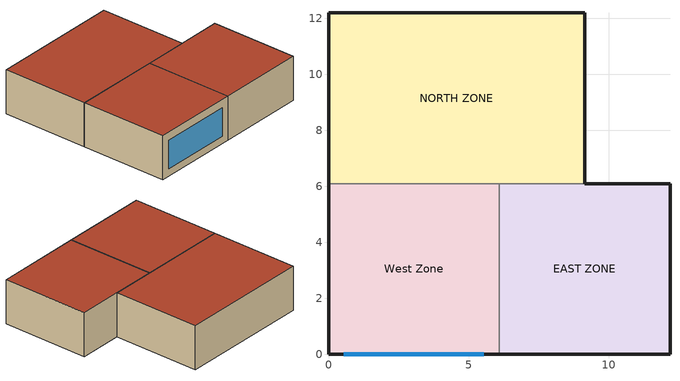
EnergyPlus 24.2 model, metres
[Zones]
West Zone
 floor adiabatic (FLOOR SLAB 8 IN): 0,0 0,6.1 6.1,6.1 6.1,0 z0
 wall outside (EXTWALL80): 0,6.1 0,0 6.1,0 z0:3.05
 wall to NORTH ZONE (PARTITION06): 6.1,6.1 0,6.1 z0:3.05
 wall to EAST ZONE (PARTITION06): 6.1,0 6.1,6.1 z0:3.05
 window (WIN-CON-SINGLEPANE): 0.55,0 5.55,0 z0.5:2.5
 roof outside (ROOF34): 0,6.1 0,0 6.1,0 6.1,6.1 z3.05
EAST ZONE
 floor adiabatic (FLOOR SLAB 8 IN): 6.1,0 6.1,6.1 12.19,6.1 12.19,0 z0
 wall outside (EXTWALL80): 6.1,0 12.19,0 12.19,6.1 9.14,6.1 z0:3.05
 wall to NORTH ZONE (PARTITION06): 9.14,6.1 6.1,6.1 z0:3.05
 roof outside (ROOF34): 6.1,6.1 6.1,0 12.19,0 12.19,6.1 z3.05
NORTH ZONE
 floor adiabatic (FLOOR SLAB 8 IN): 0,6.1 0,12.19 9.14,12.19 9.14,6.1 z0
 wall outside (EXTWALL80): 9.14,6.1 9.14,12.19 0,12.19 0,6.1 z0:3.05
 roof outside (ROOF34): 0,12.19 0,6.1 9.14,6.1 9.14,12.19 z3.05
[Building]
NONE: North Axis {deg}=0; Terrain=Suburbs; Loads Convergence Tolerance Value {W}=0.04; Temperature Convergence Tolerance Value {deltaC}=0.4; Solar Distribution=FullInteriorAndExterior; Maximum Number of Warmup Days=25; Minimum Number of Warmup Days=6
[Site:Location]
CHICAGO_IL_USA TMY2-94846: Latitude {deg}=41.78; Longitude {deg}=-87.75; Time Zone {hr}=-6; Elevation {m}=190
[SizingPeriod:DesignDay] Day of Month=21; Dry-Bulb Temperature Range Modifier Type=DefaultMultipliers; Humidity Condition Type=Wetbulb; Barometric Pressure {Pa}=99063; Rain Indicator=No; Snow Indicator=No; Daylight Saving Time Indicator=No; Solar Model Indicator=ASHRAEClearSky; ASHRAE Clear Sky Optical Depth for Beam Irradiance (taub)=0; ASHRAE Clear Sky Optical Depth for Diffuse Irradiance (taud)=0
Name | Month | Day Type | Maximum Dry-Bulb Temperature {C} | Daily Dry-Bulb Temperature Range {deltaC} | Wetbulb or DewPoint at Maximum Dry-Bulb {C} | Wind Speed {m/s} | Wind Direction {deg} | Sky Clearness
CHICAGO_IL_USA Annual Heating 99% Design Conditions DB | 1 | WinterDesignDay | -17.3 | 0 | -17.3 | 4.9 | 270 | 0
CHICAGO_IL_USA Annual Cooling 1% Design Conditions DB/MCWB | 7 | SummerDesignDay | 31.5 | 10.7 | 23 | 5.3 | 230 | 1
[Site:GroundTemperature:BuildingSurface]
20.03, 20.03, 20.13, 20.3, 20.43, 20.52, 20.62, 20.77, 20.78, 20.55, 20.44, 20.2
[Material] Thermal Absorptance=0.9
Name | Roughness | Thickness {m} | Conductivity {W/m-K} | Density {kg/m3} | Specific Heat {J/kg-K} | Solar Absorptance | Visible Absorptance
A1 - 1 IN STUCCO | Smooth | 0.0253898 | 0.691831 | 1858.142 | 836.8 | 0.92 | 0.92
C4 - 4 IN COMMON BRICK | Rough | 0.101498 | 0.726422 | 1922.216 | 836.8 | 0.76 | 0.76
E1 - 3 / 4 IN PLASTER OR GYP BOARD | Smooth | 0.01905 | 0.726422 | 1601.846 | 836.8 | 0.92 | 0.92
C6 - 8 IN CLAY TILE | Smooth | 0.203302 | 0.570761 | 1121.292 | 836.8 | 0.82 | 0.82
C10 - 8 IN HW CONCRETE | MediumRough | 0.203302 | 1.729577 | 2242.585 | 836.8 | 0.65 | 0.65
E2 - 1 / 2 IN SLAG OR STONE | Rough | 0.0127102 | 1.435549 | 881.0155 | 1673.6 | 0.55 | 0.55
E3 - 3 / 8 IN FELT AND MEMBRANE | Rough | 0.00954024 | 0.190253 | 1121.292 | 1673.6 | 0.75 | 0.75
B5 - 1 IN DENSE INSULATION | VeryRough | 0.0253898 | 0.0432394 | 91.30524 | 836.8 | 0.5 | 0.5
C12 - 2 IN HW CONCRETE | MediumRough | 0.0509016 | 1.729577 | 2242.585 | 836.8 | 0.65 | 0.65
[WindowMaterial:Glazing]
SINGLEPANE: Optical Data Type=SpectralAverage; Thickness {m}=0.003; Solar Transmittance at Normal Incidence=0.9; Front Side Solar Reflectance at Normal Incidence=0.031; Back Side Solar Reflectance at Normal Incidence=0.031; Visible Transmittance at Normal Incidence=0.9; Front Side Visible Reflectance at Normal Incidence=0.05; Back Side Visible Reflectance at Normal Incidence=0.05; Infrared Transmittance at Normal Incidence=0; Front Side Infrared Hemispherical Emissivity=0.84; Back Side Infrared Hemispherical Emissivity=0.84; Conductivity {W/m-K}=0.9
[WindowMaterial:Blind]
BLIND: Slat Orientation=HORIZONTAL; Slat Width {m}=0.025; Slat Separation {m}=0.01875; Slat Thickness {m}=0.001; Slat Angle {deg}=45; Slat Conductivity {W/m-K}=0.1; Slat Beam Solar Transmittance=0; Front Side Slat Beam Solar Reflectance=0.7; Back Side Slat Beam Solar Reflectance=0.7; Slat Diffuse Solar Transmittance=0; Front Side Slat Diffuse Solar Reflectance=0.7; Back Side Slat Diffuse Solar Reflectance=0.7; Slat Beam Visible Transmittance=0; Front Side Slat Beam Visible Reflectance=0.5; Back Side Slat Beam Visible Reflectance=0.5; Slat Diffuse Visible Transmittance=0; Front Side Slat Diffuse Visible Reflectance=0.5; Back Side Slat Diffuse Visible Reflectance=0.5; Slat Infrared Hemispherical Transmittance=0; Front Side Slat Infrared Hemispherical Emissivity=0.9; Back Side Slat Infrared Hemispherical Emissivity=0.9; Blind to Glass Distance {m}=0.05; Blind Top Opening Multiplier=0.5; Blind Bottom Opening Multiplier=0.5; Blind Left Side Opening Multiplier=0; Blind Right Side Opening Multiplier=0; Minimum Slat Angle {deg}=0; Maximum Slat Angle {deg}=180
[Construction]
EXTWALL80: A1 - 1 IN STUCCO, C4 - 4 IN COMMON BRICK, E1 - 3 / 4 IN PLASTER OR GYP BOARD
PARTITION06: E1 - 3 / 4 IN PLASTER OR GYP BOARD, C6 - 8 IN CLAY TILE, E1 - 3 / 4 IN PLASTER OR GYP BOARD
FLOOR SLAB 8 IN: C10 - 8 IN HW CONCRETE
ROOF34: E2 - 1 / 2 IN SLAG OR STONE, E3 - 3 / 8 IN FELT AND MEMBRANE, B5 - 1 IN DENSE INSULATION, C12 - 2 IN HW CONCRETE
WIN-CON-SINGLEPANE: SINGLEPANE
WIN-CON-SINGLEPANE WITH INTERIOR BLIND: SINGLEPANE, BLIND
[WindowShadingControl]
INCIDENT SOLAR ON BLIND-West Zone: Zone=West Zone; Shading Type=InteriorBlind; Construction with Shading=WIN-CON-SINGLEPANE WITH INTERIOR BLIND; Shading Control Type=OnIfHighSolarOnWindow; Setpoint {W/m2, W or deg C}=20; Shading Control Is Scheduled=NO; Glare Control Is Active=NO; Type of Slat Angle Control for Blinds=FixedSlatAngle; Multiple Surface Control Type=Sequential; Fenestration Surface 1=Zn001:Wall001:Win001
[Zone] Type=1; Multiplier=1; Ceiling Height {m}=autocalculate; Volume {m3}=autocalculate
West Zone; EAST ZONE; NORTH ZONE
[People] Number of People Schedule=Office Occupancy; Number of People Calculation Method=people; Fraction Radiant=0.3; Sensible Heat Fraction=Autocalculate; Activity Level Schedule=Activity Sch; Carbon Dioxide Generation Rate {m3/s-W}=3.82E-8; Enable ASHRAE 55 Comfort Warnings=No; Mean Radiant Temperature Calculation Type=EnclosureAveraged; Work Efficiency Schedule=Work Eff Sch; Clothing Insulation Calculation Method=ClothingInsulationSchedule; Clothing Insulation Schedule=Clothing Sch; Air Velocity Schedule=Air Velo Sch; Thermal Comfort Model 1 Type=FANGER
Name | Zone or ZoneList or Space or SpaceList | Number of People
West Zone | West Zone | 3
EAST ZONE | EAST ZONE | 3
NORTH ZONE | NORTH ZONE | 4
[ElectricEquipment] Schedule=Intermittent; Design Level Calculation Method=EquipmentLevel; Fraction Latent=0; Fraction Radiant=0.3; Fraction Lost=0
Name | Zone or ZoneList or Space or SpaceList | Design Level {W}
West Zone ElecEq 1 | West Zone | 2928.751
EAST ZONE ElecEq 1 | EAST ZONE | 1464.375
NORTH ZONE ElecEq 1 | NORTH ZONE | 2928.751
[Lights] Schedule=Office Lighting; Design Level Calculation Method=LightingLevel; Return Air Fraction=0; Fraction Radiant=0.2; Fraction Visible=0.2; Fraction Replaceable=0
Name | Zone or ZoneList or Space or SpaceList | Lighting Level {W}
EAST ZONE Lights 1 | EAST ZONE | 1464.375
NORTH ZONE Lights 1 | NORTH ZONE | 878.6252
[ZoneControl:Thermostat] Control Type Schedule=Zone Control Type Sched; Control 1=Heating Setpoint with SB; Control 2=Cooling Setpoint with SB
Name | Zone or ZoneList
Zone 1 Thermostat | West Zone
Zone 2 Thermostat | EAST ZONE
Zone 3 Thermostat | NORTH ZONE
[ThermostatSetpoint:SingleHeating]
Heating Setpoint with SB: Setpoint Temperature Schedule=Heating Setpoints
[ThermostatSetpoint:SingleCooling]
Cooling Setpoint with SB: Setpoint Temperature Schedule=Cooling Setpoints
[Zone equipment]
West Zone: Zone1Air
EAST ZONE: Zone2Air
NORTH ZONE: Zone3Air
[ZoneHVAC:IdealLoadsAirSystem] Maximum Heating Supply Air Temperature {C}=50; Minimum Cooling Supply Air Temperature {C}=13; Maximum Heating Supply Air Humidity Ratio {kgWater/kgDryAir}=0.015; Minimum Cooling Supply Air Humidity Ratio {kgWater/kgDryAir}=0.009; Heating Limit=NoLimit; Maximum Heating Air Flow Rate {m3/s}=autosize; Cooling Limit=NoLimit; Maximum Cooling Air Flow Rate {m3/s}=autosize; Dehumidification Control Type=ConstantSupplyHumidityRatio; Cooling Sensible Heat Ratio=0.7; Humidification Control Type=ConstantSupplyHumidityRatio; Demand Controlled Ventilation Type=None; Outdoor Air Economizer Type=NoEconomizer; Heat Recovery Type=None; Sensible Heat Recovery Effectiveness=0.7; Latent Heat Recovery Effectiveness=0.65
Zone1Air; Zone2Air; Zone3Air
[EnergyManagementSystem:Sensor]
Name | Output:Variable or Output:Meter Index Key | Output:Variable or Output:Meter
Solar_Beam_Incident_Cos | Zn001:Wall001:Win001 | Surface Outside Face Beam Solar Incident Angle Cosine Value
Zone_Sensible_Cool_Rate | WEST ZONE | Zone Air System Sensible Cooling Rate
[EnergyManagementSystem:ProgramCallingManager]
Window Shading Device EMS Controller: BeginTimestepBeforePredictor; Set_Shade_Control_State
Init Window Shading Device Control Constants: BeginNewEnvironment; InitializeShadeControlFlags
[EnergyManagementSystem:Actuator]
Zn001_Wall001_Win001_Shading_Deploy_Status: Actuated Component Unique=Zn001:Wall001:Win001; Actuated Component Type=Window Shading Control; Actuated Component Control Type=Control Status
[EnergyManagementSystem:Program]
Set_Shade_Control_State: Set IncidentAngleRad = @ArcCos Solar_Beam_Incident_Cos; Set IncidentAngle   = @RadToDeg IncidentAngleRad; IF IncidentAngle < 45; Set Zn001_Wall001_Win001_Shading_Deploy_Status = Shade_Status_Interior_Blind_On; ELSEIF Zone_Sensible_Cool_Rate > 20; Set Zn001_Wall001_Win001_Shading_Deploy_Status = Shade_Status_Interior_Blind_On; Else; Set Zn001_Wall001_Win001_Shading_Deploy_Status = Shade_Status_Off; ENDIF
InitializeShadeControlFlags: Set Shade_Status_None = 0.0 - 1.0; Set Shade_Status_Off = 0.0; Set Shade_Status_Interior_Shade_On = 1.0; Set Shade_Status_Switchable_Dark = 2.0; Set Shade_Status_Exterior_Shade_On = 3.0; Set Shade_Status_Interior_Blind_On = 6.0; Set Shade_Status_Exterior_Blind_On = 7.0; Set Shade_Status_Between_Glass_Shade_On = 8.0; Set Shade_Status_Between_Glass_Blind_On = 9.0
[EnergyManagementSystem:OutputVariable] Type of Data in Variable=Averaged; Update Frequency=ZoneTimeStep
Name | EMS Variable | Units
Erl Shading Control Status | Zn001_Wall001_Win001_Shading_Deploy_Status
Erl Zn001:Wall001:Win001 Incident Angle | IncidentAngle | deg
[EnergyManagementSystem:GlobalVariable]
IncidentAngle
Shade_Status_None
Shade_Status_Off
Shade_Status_Interior_Shade_On
Shade_Status_Switchable_Dark
Shade_Status_Exterior_Shade_On
Shade_Status_Interior_Blind_On
Shade_Status_Exterior_Blind_On
Shade_Status_Between_Glass_Shade_On
Shade_Status_Between_Glass_Blind_On
[Schedule:Compact]
Activity Sch: Through: 12/31, For: Alldays, Until: 24:00, 131.8
Work Eff Sch: Through: 12/31, For: Alldays, Until: 24:00, 0
Clothing Sch: Through: 12/31, For: Alldays, Until: 24:00, 1
Air Velo Sch: Through: 12/31, For: Alldays, Until: 24:00, 0.137
Office Occupancy: Through: 12/31, For: Weekdays SummerDesignDay WinterDesignDay, Until: 6:00, 0, Until: 7:00, 0.1, Until: 8:00, 0.5, Until: 12:00, 1, Until: 13:00, 0.5, Until: 16:00, 1, Until: 17:00, 0.5, Until: 18:00, 0.1, Until: 24:00, 0, For: Weekends Holidays CustomDay1 CustomDay2, Until: 24:00, 0
Intermittent: Through: 12/31, For: Weekdays SummerDesignDay WinterDesignDay, Until: 8:00, 0, Until: 18:00, 1, Until: 24:00, 0, For: Weekends Holidays CustomDay1 CustomDay2, Until: 24:00, 0
Office Lighting: Through: 12/31, For: Weekdays SummerDesignDay WinterDesignDay, Until: 6:00, 0.05, Until: 7:00, 0.2, Until: 17:00, 1, Until: 18:00, 0.5, Until: 24:00, 0.05, For: Weekends Holidays CustomDay1 CustomDay2, Until: 24:00, 0.05
HEATING SETPOINTS: Through: 12/31, For: Alldays, Until: 7:00, 15, Until: 17:00, 20, Until: 24:00, 15
COOLING SETPOINTS: Through: 12/31, For: Alldays, Until: 7:00, 30, Until: 20:00, 23, Until: 24:00, 30
ZONE CONTROL TYPE SCHED: Through: 3/31, For: Alldays, Until: 24:00, 1, Through: 9/30, For: Alldays, Until: 24:00, 2, Through: 12/31, For: Alldays, Until: 24:00, 1
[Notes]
EMSWindowShadeControl.idf
Highlights:              Demonstrates using EMS to control a window blind.
Basic file description:  This file is derived from PurchAirWindowBlind.idf
1 story building divided into 3 interior conditioned zones. Roof with no plenum.
No ground contact with floor.
Simulation Location/Run: CHICAGO_IL_USA TMY2-94846, 2 design days
Run Control executes 2 design days
Location:                Chicago, IL
Design Days:             CHICAGO_IL_USA Annual Heating 99% Design Conditions DB, MaxDB= -17.3°C
CHICAGO_IL_USA Annual Cooling 1% Design Conditions, MaxDB=  31.5°C MCWB=  23.0°C
Run Period (Weather File): none
Run Control:             No zone or system sizing, design day simulation.
Building: Single floor rectangular L-shaped building 40 ft south wall, 40 ft west wall, zone height 10 feet.
There is a single window in West Zone's south wall. The walls are 1 in stucco over 4 in common brick
and gypboard. The roof is a built up roof with 1/2 in stone over 3/8 in felt over 1 in dense insulation
supported by 2 in heavy weight concrete. The window is single pane 3mm clear.
The window to wall ratio is approximately 0.07.
The building is oriented due north.
Floor Area:        130.1 m2 (1403 ft2)
Number of Stories: 1
Zone Description Details:
|       West         |         East           |    window = *
Internal gains description:     ZONE West      - lighting is 0 watts, equip is 2928.751 watts, 3 occupants
Internal gains description:     ZONE North     - lighting is 878.6252 watts, equip is 2928.751 watts, 4 occupants
Internal gains description:     ZONE East      - lighting is 1464.375 watts, equip is 1464.375 watts, 3 occupants
Interzone Surfaces:             3 interzone surfaces (see diagram)
Internal Mass:                  None
Window has an interior blind with fixed-angle slats. The blind is deployed
when incident beam plus diffuse solar on window exceeds 20 W/m^2.
Detached Shading:               None
Daylight:                       None
Natural Ventilation:            None
Compact Schedules:              Yes
Solair Distribution:            FullInteriorAndExterior
HVAC:                           purchased air serves all 3 zones
Zonal Equipment:                PURCHASED AIR
Central Air Handling Equipment: No
System Equipment Autosize:      No
Purchased Cooling:              Yes
Purchased Heating:              Yes
Purchased Chilled Water:        No
Purchased Hot Water:            No
Coils:                          None
Pumps:                          None
Boilers:                        None
Chillers:                       None
Towers:                         None
Standard Reports:               All Summary Predefined Reports
Timestep or Hourly Variables:   TimeStep
Time bins Report:               None
HTML Report:                    Predefined All Summary
Environmental Emissions:        None
Utility Tariffs:                None
CHICAGO_IL_USA Annual Heating 99% Design Conditions DB, MaxDB= -17.3°C
